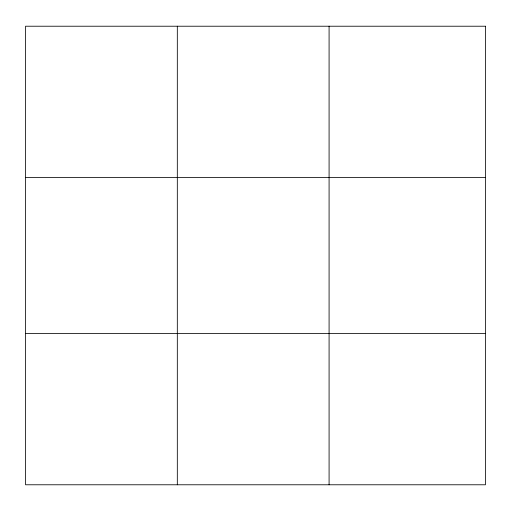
<?xml version="1.0" encoding="UTF-8"?>
<svg xmlns="http://www.w3.org/2000/svg" width="511" height="511" viewBox="0 0 511 511"><rect width="100%" height="100%" fill="white"/><g stroke="black" fill="none" stroke-linecap="round" stroke-linejoin="round"><path stroke-width="0.77" d="M177.317 484.779L177.317 26.221M329.084 484.779L329.084 26.221M25.55 177.547L485.45 177.547M25.55 333.453L485.45 333.453M485.45 26.221L485.45 484.779L25.55 484.779L25.55 26.221L485.45 26.221"/></g></svg>
